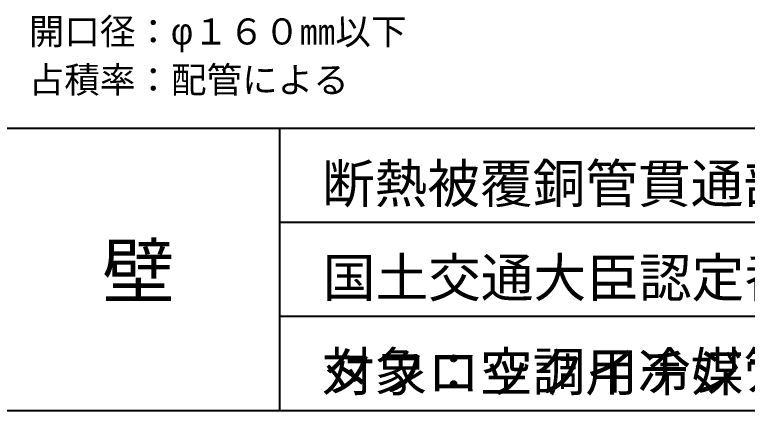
# Model space of a CAD drawing. Extents: x 443 to 1217, y -1921 to -677.
# Drawn here: x 828.6 to 904.5, y -963.6 to -922.7 of the extents above; entities that cross this region are included whole.
import ezdxf
from ezdxf.enums import TextEntityAlignment as Align

# ---------------------------------------------------------------- set-up
doc = ezdxf.new("R2010")
doc.units = 0
doc.header["$MEASUREMENT"] = 0
doc.layers.get('Defpoints').update_dxf_attribs({"color": 21, "linetype": 'CONTINUOUS'})
doc.layers.add('1', color=7, linetype='CONTINUOUS')
doc.layers.add('25', color=7, linetype='CONTINUOUS')
doc.styles.add('ｽﾀｲﾙ2', font='MS PGothic.ttf')

msp = doc.modelspace()

# ---------------------------------------------------------------- linework, layer by layer
at = {"layer": '1', "color": 4, "linetype": 'Continuous'}
for p, q in [((442.666, -934.412), (1210.905, -934.412)), ((826.785, -963.63), (1018.845, -963.63))]:
    msp.add_line(p, q, dxfattribs=at)
at = {"layer": '1', "color": 3, "linetype": 'Continuous'}
for p, q in [((856.003, -934.412), (856.003, -963.63)), ((856.003, -944.151), (1018.845, -944.151)), ((856.003, -953.891), (1018.845, -953.891))]:
    msp.add_line(p, q, dxfattribs=at)

# ---------------------------------------------------------------- texts
at = {"layer": '1', "color": 7, "linetype": 'Continuous', "style": 'ｽﾀｲﾙ2'}
for s, p in [('開口径：φ１６０㎜以下', (830.04, -925.759)), ('占積率：配管による', (830.04, -930.759))]:
    msp.add_text(s, height=2.7, dxfattribs=at).set_placement(p)
at = {"layer": '25', "style": 'ｽﾀｲﾙ2'}
for s, p in [('断熱被覆銅管貫通部防火措置', (860.4, -942.151)), ('国土交通大臣認定番号\u3000PS060WL-0624', (860.497, -951.891)), ('対象：空調用冷媒管', (860.4, -961.63))]:
    msp.add_text(s, height=4, dxfattribs=at).set_placement(p)
msp.add_text('壁', height=5.5, dxfattribs=at).set_placement((841.394, -949.021), align=Align.MIDDLE)
at = {"layer": 'Defpoints', "style": 'ｽﾀｲﾙ2'}
msp.add_text('タフロックイチジカン耐火パック', height=4, dxfattribs=at).set_placement((860.4, -961.63))

doc.saveas('drawing.dxf')
